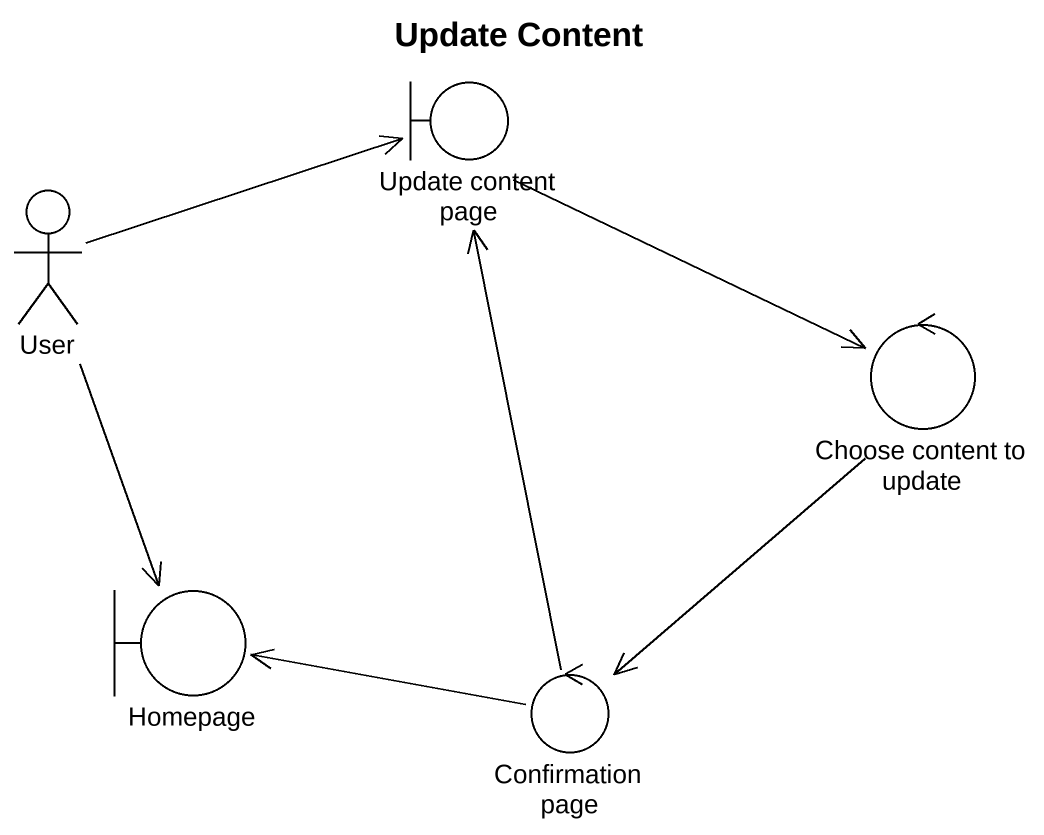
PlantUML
@startuml
title Update Content
boundary "Update content page" as Update_content_page
actor User
control "Choose content to update" as Choose_content_to_update
boundary Homepage
control "Confirmation page" as Confirmation_page
Update_content_page -right-> Choose_content_to_update
User -right-> Update_content_page
User --> Homepage
Choose_content_to_update --> Confirmation_page
Confirmation_page -up-> Update_content_page
Confirmation_page -left-> Homepage
@enduml
